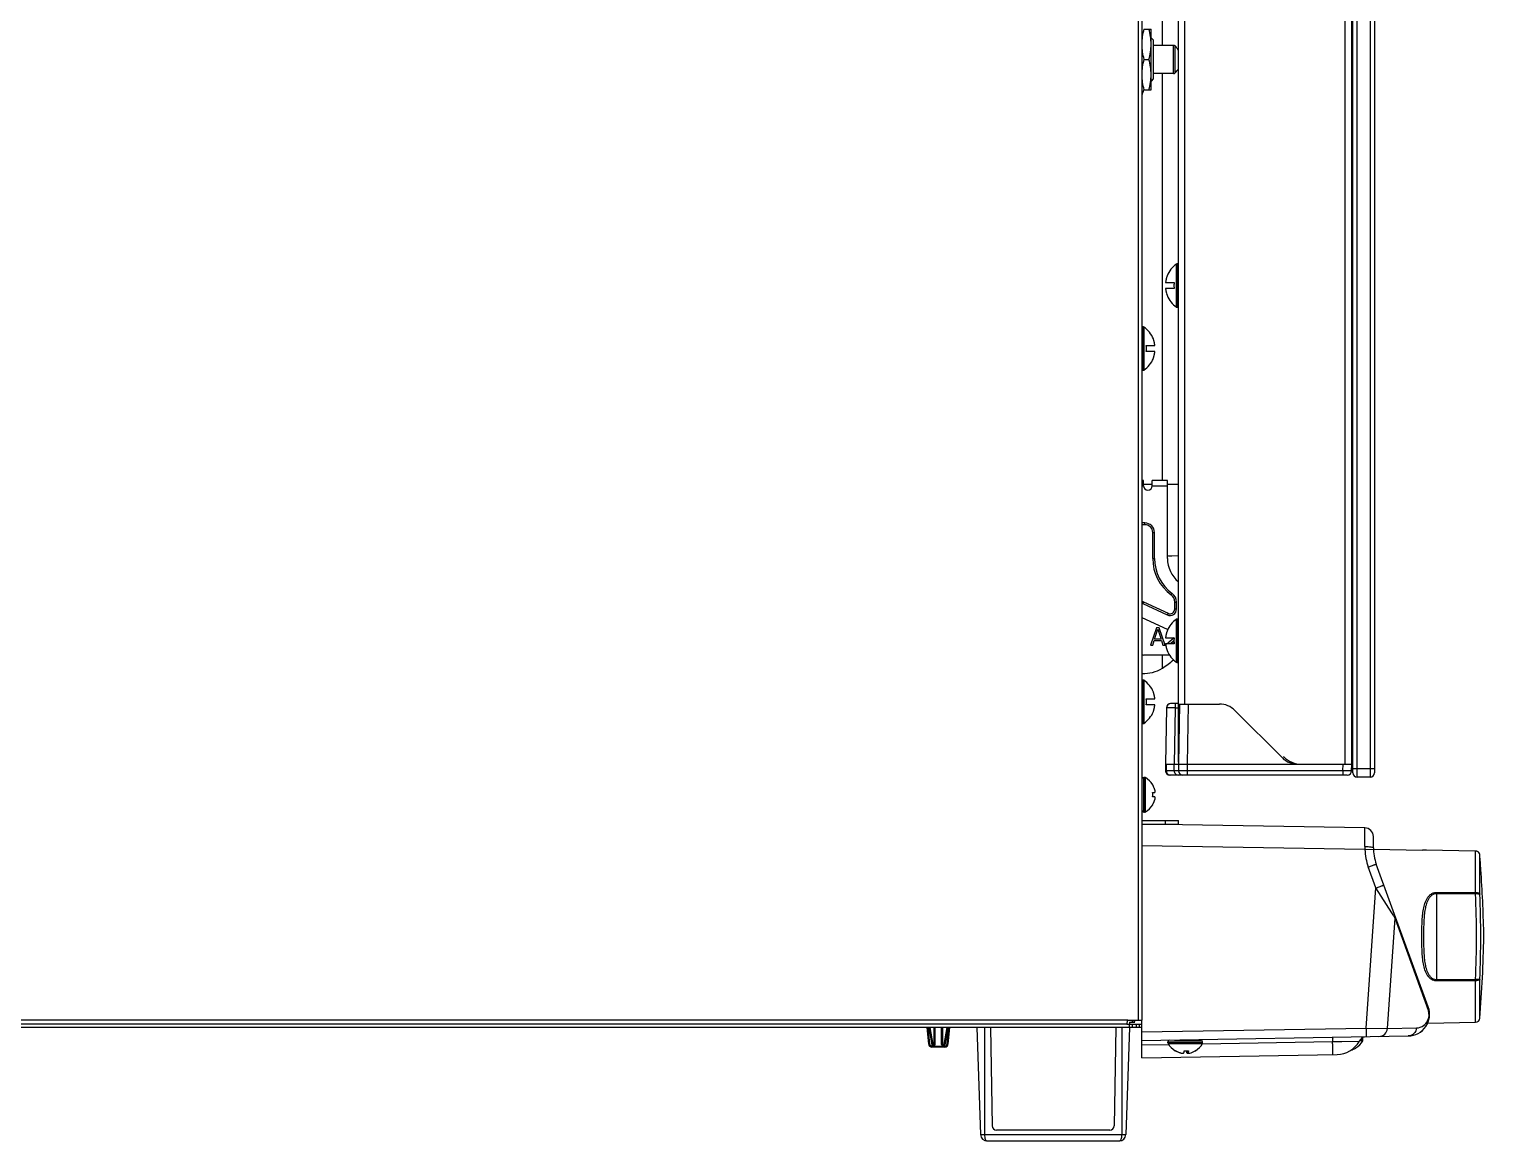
# Model space of a CAD drawing. Header units: millimetres. Extents: x 341 to 4391, y 324 to 2971.
# Drawn here: x 4037.5 to 4373.3, y 1400.6 to 1657.3 of the extents above; entities that cross this region are included whole.
import ezdxf

# ---------------------------------------------------------------- set-up
doc = ezdxf.new("R2010")
doc.units = ezdxf.units.MM
doc.header["$LTSCALE"] = 256.666667
doc.layers.get('0').update_dxf_attribs({"linetype": 'CONTINUOUS'})
doc.layers.add('ASSI', color=7, linetype='CONTINUOUS')
doc.layers.add('GEOM', color=7, linetype='CONTINUOUS')

msp = doc.modelspace()

# ---------------------------------------------------------------- linework, layer by layer
at = {"color": 9, "linetype": 'Continuous'}
for p, q in [((4293.48, 1908.66), (4293.48, 1428.46)), ((4344.03, 1484.56), (4344.03, 1908.56)), ((4347.03, 1908.56), (4347.03, 1484.56)), ((4299.08, 1653.51), (4299.08, 1870.4)), ((4301.68, 1647.01), (4301.68, 1653.51)), ((4302.04, 1647.16), (4302.04, 1653.37)), ((4299.08, 1553.06), (4299.08, 1647.01)), ((4302.36, 1593.1), (4302.36, 1603.03)), ((4302.47, 1593.06), (4302.47, 1603.06)), ((4302.58, 1593.06), (4302.58, 1603.06)), ((4294.58, 1588.51), (4294.58, 1578.51)), ((4294.7, 1588.51), (4294.7, 1578.51)), ((4294.81, 1588.48), (4294.81, 1578.55)), ((4294.76, 1553.06), (4294.38, 1553.06)), ((4294.76, 1551.76), (4294.38, 1551.76)), ((4294.76, 1551.86), (4294.76, 1553.06)), ((4294.76, 1552.19), (4296.76, 1552.19)), ((4300.26, 1551.76), (4296.75, 1551.76)), ((4300.26, 1553.06), (4296.76, 1553.06)), ((4296.76, 1551.86), (4296.76, 1553.06)), ((4300.26, 1535.06), (4300.26, 1553.06)), ((4300.26, 1552.19), (4302.78, 1552.19)), ((4295.06, 1543.26), (4294.38, 1543.26)), ((4295.06, 1542.86), (4294.38, 1542.86)), ((4295.06, 1542.86), (4295.06, 1543.26)), ((4296.86, 1541.06), (4297.26, 1541.06)), ((4296.86, 1535.06), (4296.86, 1541.06)), ((4297.26, 1535.06), (4297.26, 1541.06)), ((4296.86, 1535.06), (4297.26, 1535.06)), ((4301.23, 1535.67), (4302.78, 1535.73)), ((4294.76, 1525.03), (4294.59, 1524.67)), ((4294.59, 1524.67), (4300.22, 1522.04)), ((4294.76, 1525.03), (4300.39, 1522.41)), ((4301.1, 1526.68), (4301.33, 1527)), ((4301.95, 1524.99), (4302.35, 1524.99)), ((4301.95, 1523.4), (4301.95, 1524.99)), ((4302.35, 1523.4), (4302.35, 1524.99)), ((4294.38, 1521.46), (4300.18, 1518.75)), ((4300.39, 1522.41), (4300.22, 1522.04)), ((4301.95, 1523.4), (4302.35, 1523.4)), ((4302.36, 1511.1), (4302.36, 1521.03)), ((4302.47, 1511.06), (4302.47, 1521.06)), ((4302.58, 1511.06), (4302.58, 1521.06)), ((4297.72, 1519.06), (4296.38, 1515.06)), ((4297.3, 1516.43), (4298.05, 1518.72)), ((4298.38, 1519.06), (4297.72, 1519.06)), ((4298.05, 1518.72), (4298.8, 1516.43)), ((4299.72, 1515.06), (4298.38, 1519.06)), ((4300.17, 1518.31), (4300.19, 1518.31)), ((4296.38, 1515.06), (4296.88, 1515.06)), ((4296.88, 1515.06), (4297.22, 1516.09)), ((4297.22, 1516.09), (4298.88, 1516.09)), ((4298.8, 1516.43), (4297.3, 1516.43)), ((4298.88, 1516.09), (4299.22, 1515.06)), ((4299.22, 1515.06), (4299.72, 1515.06)), ((4301.78, 1516.77), (4300.38, 1515.49)), ((4300.38, 1515.49), (4300.38, 1515.36)), ((4301.05, 1515.49), (4301.75, 1516.12)), ((4301.78, 1515.49), (4301.05, 1515.49)), ((4300.7, 1512.76), (4294.78, 1512.76)), ((4299.08, 1509.72), (4299.08, 1512.76)), ((4294.58, 1506.97), (4294.58, 1496.97)), ((4294.7, 1506.97), (4294.7, 1496.97)), ((4294.81, 1506.94), (4294.81, 1497.01)), ((4302.01, 1501.56), (4302.01, 1500.58)), ((4305.03, 1501.46), (4304.78, 1487.56)), ((4302.01, 1500.58), (4301.78, 1487.56)), ((4302.01, 1500.58), (4302.78, 1500.58)), ((4299.96, 1487.56), (4299.99, 1486.05)), ((4301.8, 1486.05), (4301.78, 1487.56)), ((4304.78, 1487.56), (4304.81, 1486.05)), ((4340.76, 1486.05), (4340.79, 1487.56)), ((4299.99, 1486.05), (4299.81, 1486.05)), ((4301.8, 1486.05), (4299.99, 1486.05)), ((4303.28, 1485.23), (4303.28, 1485.06)), ((4340.76, 1486.05), (4304.81, 1486.05)), ((4304.81, 1486.05), (4304.81, 1485.06)), ((4340.76, 1486.05), (4340.76, 1485.06)), ((4343.03, 1486.56), (4348.03, 1486.56)), ((4299.78, 1473.76), (4299.78, 1474.56)), ((4345.83, 1467.87), (4294.38, 1468.76)), ((4345.83, 1467.87), (4347.79, 1467.93)), ((4359.1, 1467.75), (4359.09, 1467.75)), ((4371.38, 1457.94), (4371.38, 1467.51)), ((4348.37, 1459), (4346.6, 1463.84)), ((4372.36, 1457.58), (4372.36, 1466.58)), ((4346.11, 1426.67), (4348.37, 1459)), ((4352.02, 1453.29), (4348.37, 1459)), ((4362.33, 1457.98), (4371.37, 1457.94)), ((4362.33, 1457.73), (4362.33, 1437.8)), ((4362.33, 1457.73), (4371.37, 1457.68)), ((4371.37, 1457.94), (4371.38, 1457.94)), ((4371.37, 1457.68), (4371.38, 1457.68)), ((4360.47, 1430.72), (4352.81, 1452.05)), ((4371.37, 1437.85), (4362.33, 1437.8)), ((4371.37, 1437.59), (4362.33, 1437.55)), ((4371.38, 1437.85), (4371.37, 1437.85)), ((4371.38, 1437.59), (4371.37, 1437.59)), ((4371.38, 1428), (4371.38, 1437.59)), ((4372.36, 1428.92), (4372.36, 1437.95)), ((4291.08, 1428.46), (3746.18, 1428.46)), ((4258.04, 1426.76), (4258.04, 1402.06)), ((4289.73, 1426.76), (4289.73, 1402.06)), ((4294.38, 1425.76), (4346.11, 1426.67)), ((4346.11, 1426.67), (4351.03, 1426.58)), ((4351.03, 1426.58), (4357.74, 1426.7)), ((4257.14, 1402.06), (4290.63, 1402.06))]:
    msp.add_line(p, q, dxfattribs=at)
at = {"color": 7, "linetype": 'Continuous'}
for p, q in [((4294.38, 1908.56), (4294.38, 1428.46)), ((4342.78, 1907.56), (4342.78, 1487.56)), ((4343.03, 1485.56), (4343.03, 1907.56)), ((4348.03, 1907.56), (4348.03, 1485.56)), ((4302.78, 1488.06), (4302.78, 1905.56)), ((4342.78, 1487.56), (4342.78, 1905.56)), ((4294.8, 1657.26), (4296.48, 1657.26)), ((4296.48, 1657.25), (4296.48, 1657.26)), ((4296.48, 1643.28), (4296.48, 1657.25)), ((4296.98, 1654.76), (4296.48, 1655.26)), ((4296.98, 1654.76), (4296.98, 1645.76)), ((4294.88, 1650.26), (4295.98, 1650.26)), ((4296.98, 1645.76), (4296.48, 1645.26)), ((4294.8, 1643.26), (4296.48, 1643.26)), ((4296.48, 1643.28), (4296.48, 1643.26)), ((4299.83, 1598.76), (4301.78, 1598.76)), ((4300.17, 1600.31), (4300.19, 1600.31)), ((4301.78, 1598.76), (4301.78, 1598.63)), ((4301.78, 1597.36), (4299.83, 1597.36)), ((4300.19, 1595.81), (4300.17, 1595.81)), ((4301.78, 1597.49), (4301.78, 1597.36)), ((4302.58, 1593.06), (4302.47, 1593.06)), ((4296.98, 1585.76), (4297, 1585.76)), ((4295.38, 1584.21), (4297.34, 1584.21)), ((4295.38, 1584.08), (4295.38, 1584.21)), ((4295.38, 1582.81), (4295.38, 1582.94)), ((4297.34, 1582.81), (4295.38, 1582.81)), ((4294.58, 1578.51), (4294.7, 1578.51)), ((4297, 1581.26), (4296.98, 1581.26)), ((4299.83, 1516.76), (4301.78, 1516.76)), ((4301.78, 1515.36), (4299.83, 1515.36)), ((4301.78, 1516.76), (4301.78, 1516.63)), ((4301.78, 1515.49), (4301.78, 1515.36)), ((4300.19, 1513.81), (4300.17, 1513.81)), ((4302.58, 1511.06), (4302.47, 1511.06)), ((4296.98, 1504.22), (4297, 1504.22)), ((4295.38, 1502.67), (4297.34, 1502.67)), ((4295.38, 1502.54), (4295.38, 1502.67)), ((4295.38, 1501.27), (4295.38, 1501.4)), ((4297.34, 1501.27), (4295.38, 1501.27)), ((4302.78, 1501.56), (4301.01, 1501.56)), ((4302.78, 1501.46), (4312.26, 1501.46)), ((4303.03, 1501.46), (4302.78, 1487.56)), ((4297, 1499.72), (4296.98, 1499.72)), ((4300.01, 1500.58), (4299.78, 1487.56)), ((4326.77, 1489.03), (4315.8, 1500)), ((4294.58, 1496.97), (4294.7, 1496.97)), ((4299.78, 1487.56), (4302.78, 1487.56)), ((4299.78, 1487.56), (4299.81, 1486.05)), ((4302.78, 1487.56), (4302.81, 1486.05)), ((4302.78, 1487.56), (4304.78, 1487.56)), ((4304.78, 1487.56), (4340.79, 1487.56)), ((4330.31, 1487.56), (4341.28, 1487.56)), ((4341.28, 1487.56), (4342.78, 1487.56)), ((4342.76, 1486.05), (4342.78, 1487.56)), ((4343.03, 1487.56), (4342.78, 1487.56)), ((4341.76, 1485.06), (4300.81, 1485.06)), ((4347.03, 1484.56), (4344.03, 1484.56)), ((4296.83, 1482.81), (4296.86, 1482.81)), ((4296.83, 1481.01), (4297.38, 1481.01)), ((4297.38, 1480.01), (4296.83, 1480.01)), ((4296.86, 1478.21), (4296.83, 1478.21)), ((4294.38, 1474.56), (4302.78, 1474.56)), ((4302.78, 1473.76), (4302.78, 1474.56)), ((4294.38, 1473.76), (4302.78, 1473.76)), ((4345.82, 1472.87), (4294.38, 1473.76)), ((4347.78, 1468.29), (4347.78, 1470.87)), ((4359.2, 1467.74), (4359.14, 1467.74)), ((4359.24, 1467.74), (4359.2, 1467.74)), ((4359.33, 1467.73), (4359.24, 1467.74)), ((4359.49, 1467.72), (4359.33, 1467.73)), ((4359.68, 1467.72), (4359.49, 1467.72)), ((4359.9, 1467.71), (4359.68, 1467.72)), ((4371.38, 1467.51), (4359.9, 1467.71)), ((4371.53, 1467.49), (4371.38, 1467.51)), ((4371.54, 1467.49), (4371.53, 1467.49)), ((4371.75, 1467.43), (4371.54, 1467.49)), ((4371.96, 1467.31), (4371.75, 1467.43)), ((4372.13, 1467.15), (4371.96, 1467.31)), ((4360.45, 1431.55), (4348.45, 1464.53)), ((4372.25, 1466.95), (4372.13, 1467.15)), ((4372.33, 1466.73), (4372.25, 1466.95)), ((4372.35, 1466.65), (4372.33, 1466.73)), ((4372.36, 1466.58), (4372.35, 1466.65)), ((4372.66, 1462.32), (4372.59, 1463.26)), ((4351.03, 1426.58), (4352.81, 1452.05)), ((4290.85, 1427.56), (3746.6, 1427.56)), ((4290.85, 1427.56), (4294.38, 1427.56)), ((4291.08, 1428.46), (4294.38, 1428.46)), ((4291.47, 1428.02), (4292.75, 1428.02)), ((4291.47, 1428.02), (4291.48, 1427.56)), ((4291.47, 1426.76), (4291.47, 1427.56)), ((4292.23, 1428.02), (4292.08, 1428.46)), ((4292.18, 1426.76), (4292.18, 1427.56)), ((4292.75, 1428.02), (4292.6, 1428.46)), ((4293.09, 1426.76), (4293.09, 1427.56)), ((4293.8, 1426.76), (4293.8, 1427.56)), ((4294.38, 1423.76), (4294.38, 1428.46)), ((4294.38, 1426.76), (3746.98, 1426.76)), ((4256.28, 1426.76), (4257.14, 1402.06)), ((4259.39, 1426.76), (4259.78, 1404.11)), ((4288.38, 1426.76), (4287.99, 1404.11)), ((4291.49, 1426.76), (4290.63, 1402.06)), ((4294.38, 1423.76), (4355.84, 1424.84)), ((4303.34, 1420.88), (4303.34, 1420.91)), ((4304.78, 1420.88), (4304.78, 1421.4)), ((4304.98, 1420.88), (4304.98, 1421.42)), ((4306.72, 1421.43), (4306.7, 1421.4)), ((4343.73, 1422.08), (4343.71, 1422.06)), ((4258.65, 1400.61), (4289.12, 1400.61)), ((4286.98, 1403.12), (4260.79, 1403.12))]:
    msp.add_line(p, q, dxfattribs=at)
for centre, radius, start, end in [((4301.68, 1653.01), 0.5, 45.026, 90), ((4298.5, 1649.83), 5, 30.744, 45.026), ((4301.68, 1647.51), 0.5, 270, 314.974), ((4298.5, 1650.7), 5, 314.974, 329.256), ((4302.47, 1602.86), 0.2, 90, 123.2419), ((4302.58, 1602.86), 0.2, 0, 90), ((4305.89, 1598.18), 6.09, 172.6229, 174.5265), ((4305.76, 1598.2), 5.96, 171.9486, 172.6174), ((4305.7, 1598.21), 5.9, 170.6546, 171.9496), ((4305.65, 1598.22), 5.85, 169.7616, 170.6536), ((4305.62, 1598.22), 5.82, 168.6651, 169.7618), ((4305.59, 1598.23), 5.79, 167.6222, 168.6648), ((4305.57, 1598.23), 5.77, 166.6751, 167.6221), ((4305.56, 1598.23), 5.75, 165.4482, 166.6751), ((4305.54, 1598.24), 5.74, 164.6978, 165.448), ((4305.53, 1598.24), 5.73, 163.1803, 164.6979), ((4305.53, 1598.24), 5.72, 162.7286, 163.18), ((4305.52, 1598.25), 5.72, 160.7579, 162.7288), ((4305.51, 1598.25), 5.71, 158.7734, 160.7577), ((4305.66, 1598.06), 3.91, 177.2074, 180), ((4305.66, 1598.06), 3.91, 171.6328, 177.2069), ((4305.89, 1597.94), 6.09, 185.4735, 187.3771), ((4305.76, 1597.93), 5.96, 187.3826, 188.0514), ((4305.7, 1597.92), 5.9, 188.0504, 189.3454), ((4305.65, 1597.91), 5.85, 189.3464, 190.2384), ((4305.62, 1597.91), 5.82, 190.2382, 191.3349), ((4305.59, 1597.9), 5.79, 191.3352, 192.3778), ((4305.57, 1597.9), 5.77, 192.3779, 193.3249), ((4305.56, 1597.89), 5.75, 193.3249, 194.5518), ((4305.54, 1597.89), 5.74, 194.552, 195.3022), ((4305.53, 1597.89), 5.73, 195.3021, 196.8197), ((4305.53, 1597.89), 5.72, 196.82, 197.2714), ((4305.52, 1597.88), 5.72, 197.2712, 199.2421), ((4305.51, 1597.88), 5.71, 199.2423, 201.2266), ((4305.48, 1597.86), 5.7, 201.0786, 236.7581), ((4305.66, 1598.06), 3.91, 180, 182.7926), ((4305.66, 1598.06), 3.91, 182.7931, 188.3672), ((4302.47, 1593.26), 0.2, 236.7581, 270), ((4302.58, 1593.26), 0.2, 270, 360), ((4294.58, 1588.31), 0.2, 90, 180), ((4294.7, 1588.31), 0.2, 56.7581, 90), ((4291.66, 1583.7), 5.71, 19.2423, 21.2266), ((4291.65, 1583.7), 5.72, 17.2712, 19.2421), ((4291.64, 1583.69), 5.72, 16.82, 17.2714), ((4291.64, 1583.69), 5.73, 15.3021, 16.8197), ((4291.63, 1583.69), 5.74, 14.552, 15.3022), ((4291.61, 1583.68), 5.75, 13.3249, 14.5518), ((4291.6, 1583.68), 5.77, 12.3779, 13.3249), ((4291.58, 1583.68), 5.79, 11.3352, 12.3778), ((4291.55, 1583.67), 5.82, 10.2382, 11.3349), ((4291.52, 1583.67), 5.85, 9.3464, 10.2384), ((4291.51, 1583.51), 3.91, 2.7931, 8.3672), ((4291.51, 1583.51), 3.91, 351.6328, 357.2069), ((4291.51, 1583.51), 3.91, 0, 2.7926), ((4291.51, 1583.51), 3.91, 357.2074, 360), ((4291.66, 1583.33), 5.71, 338.7734, 340.7577), ((4291.65, 1583.33), 5.72, 340.7579, 342.7288), ((4291.64, 1583.34), 5.72, 342.7286, 343.18), ((4291.64, 1583.34), 5.73, 343.1803, 344.6979), ((4291.63, 1583.34), 5.74, 344.6978, 345.448), ((4291.61, 1583.34), 5.75, 345.4482, 346.6751), ((4291.6, 1583.35), 5.77, 346.6751, 347.6221), ((4291.58, 1583.35), 5.79, 347.6222, 348.6648), ((4291.55, 1583.36), 5.82, 348.6651, 349.7618), ((4291.52, 1583.36), 5.85, 349.7616, 350.6536), ((4291.47, 1583.66), 5.9, 8.0504, 9.3454), ((4291.47, 1583.37), 5.9, 350.6546, 351.9496), ((4291.41, 1583.65), 5.96, 7.3826, 8.0514), ((4291.41, 1583.38), 5.96, 351.9486, 352.6174), ((4291.28, 1583.63), 6.09, 5.4735, 7.3771), ((4291.28, 1583.39), 6.09, 352.6229, 354.5265), ((4294.58, 1578.71), 0.2, 180, 270), ((4294.7, 1578.71), 0.2, 270, 303.2419), ((4291.68, 1583.31), 5.7, 303.2419, 338.9214), ((4302.47, 1520.86), 0.2, 90, 123.2419), ((4302.58, 1520.86), 0.2, 0, 90), ((4305.56, 1516.23), 5.75, 165.4482, 166.6751), ((4305.54, 1516.24), 5.74, 164.6978, 165.448), ((4305.53, 1516.24), 5.73, 163.1803, 164.6979), ((4305.53, 1516.24), 5.72, 162.7286, 163.18), ((4305.52, 1516.25), 5.72, 160.7579, 162.7288), ((4305.51, 1516.25), 5.71, 158.7734, 160.7577), ((4305.89, 1516.18), 6.09, 172.6229, 174.5265), ((4305.89, 1515.94), 6.09, 185.4735, 187.3771), ((4305.76, 1516.2), 5.96, 171.9486, 172.6174), ((4305.76, 1515.93), 5.96, 187.3826, 188.0514), ((4305.7, 1516.21), 5.9, 170.6546, 171.9496), ((4305.7, 1515.92), 5.9, 188.0504, 189.3454), ((4305.65, 1516.22), 5.85, 169.7616, 170.6536), ((4305.65, 1515.91), 5.85, 189.3464, 190.2384), ((4305.62, 1516.22), 5.82, 168.6651, 169.7618), ((4305.62, 1515.91), 5.82, 190.2382, 191.3349), ((4305.59, 1516.23), 5.79, 167.6222, 168.6648), ((4305.59, 1515.9), 5.79, 191.3352, 192.3778), ((4305.57, 1515.9), 5.77, 192.3779, 193.3249), ((4305.56, 1515.89), 5.75, 193.3249, 194.5518), ((4305.54, 1515.89), 5.74, 194.552, 195.3022), ((4305.53, 1515.89), 5.73, 195.3021, 196.8197), ((4305.53, 1515.89), 5.72, 196.82, 197.2714), ((4305.52, 1515.88), 5.72, 197.2712, 199.2421), ((4305.66, 1516.06), 3.91, 177.2074, 180), ((4305.66, 1516.06), 3.91, 180, 182.7926), ((4305.66, 1516.06), 3.91, 171.6328, 177.2069), ((4305.66, 1516.06), 3.91, 182.7931, 188.3672), ((4289.7, 1524.74), 17.7, 301.9959, 312.443), ((4305.51, 1515.88), 5.71, 199.2423, 201.2266), ((4305.48, 1515.86), 5.7, 201.0786, 236.7581), ((4302.47, 1511.26), 0.2, 236.7581, 270), ((4302.58, 1511.26), 0.2, 270, 360), ((4294.84, 1516.51), 8, 266.7054, 301.9959), ((4294.58, 1506.77), 0.2, 90, 180), ((4294.7, 1506.77), 0.2, 56.7581, 90), ((4291.66, 1502.16), 5.71, 19.2423, 21.2266), ((4291.51, 1501.97), 3.91, 2.7931, 8.3672), ((4291.51, 1501.97), 3.91, 351.6328, 357.2069), ((4291.51, 1501.97), 3.91, 357.2074, 2.7926), ((4291.65, 1502.16), 5.72, 17.2712, 19.2421), ((4291.64, 1502.15), 5.72, 16.82, 17.2714), ((4291.64, 1502.15), 5.73, 15.3021, 16.8197), ((4291.63, 1502.15), 5.74, 14.552, 15.3022), ((4291.61, 1502.14), 5.75, 13.3249, 14.5518), ((4291.6, 1502.14), 5.77, 12.3779, 13.3249), ((4291.58, 1502.14), 5.79, 11.3352, 12.3778), ((4291.55, 1502.13), 5.82, 10.2382, 11.3349), ((4291.55, 1501.82), 5.82, 348.6651, 349.7618), ((4291.52, 1502.13), 5.85, 9.3464, 10.2384), ((4291.52, 1501.82), 5.85, 349.7616, 350.6536), ((4291.47, 1502.12), 5.9, 8.0504, 9.3454), ((4291.47, 1501.83), 5.9, 350.6546, 351.9496), ((4291.41, 1502.11), 5.96, 7.3826, 8.0514), ((4291.41, 1501.84), 5.96, 351.9486, 352.6174), ((4291.28, 1502.09), 6.09, 5.4735, 7.3771), ((4291.28, 1501.85), 6.09, 352.6229, 354.5265), ((4301.01, 1500.56), 1, 90, 179), ((4312.26, 1496.46), 5, 45, 90), ((4291.68, 1501.77), 5.7, 303.2419, 338.9214), ((4291.66, 1501.79), 5.71, 338.7734, 340.7577), ((4291.65, 1501.79), 5.72, 340.7579, 342.7288), ((4291.64, 1501.8), 5.72, 342.7286, 343.18), ((4291.64, 1501.8), 5.73, 343.1803, 344.6979), ((4291.63, 1501.8), 5.74, 344.6978, 345.448), ((4291.61, 1501.8), 5.75, 345.4482, 346.6751), ((4291.6, 1501.81), 5.77, 346.6751, 347.6221), ((4291.58, 1501.81), 5.79, 347.6222, 348.6648), ((4294.58, 1497.17), 0.2, 180, 270), ((4294.7, 1497.17), 0.2, 270, 303.2419), ((4330.31, 1492.56), 5, 225, 270), ((4331.27, 1493.56), 6, 225, 269.9997), ((4300.81, 1486.06), 1, 181, 270), ((4303.81, 1486.06), 1, 181, 269.9998), ((4341.76, 1486.06), 1, 270.0003, 359), ((4344.03, 1485.56), 1, 180, 270), ((4347.03, 1485.56), 1, 270, 360), ((4292.78, 1480.33), 4.75, 28.9687, 31.5341), ((4293.07, 1480.51), 3.79, 5.0778, 7.5988), ((4293.08, 1480.51), 3.78, 4.2046, 5.0769), ((4293.09, 1480.51), 3.78, 2.5423, 4.2047), ((4293.09, 1480.51), 3.77, 0.0004, 2.5421), ((4292.78, 1480.33), 4.75, 28.0074, 28.9684), ((4292.78, 1480.33), 4.75, 26.6813, 28.0074), ((4292.79, 1480.33), 4.74, 25.5402, 26.6812), ((4292.79, 1480.33), 4.74, 24.5722, 25.5402), ((4292.79, 1480.34), 4.73, 23.3175, 24.5722), ((4292.8, 1480.34), 4.73, 22.5474, 23.3174), ((4292.81, 1480.34), 4.72, 21.0025, 22.5476), ((4292.81, 1480.34), 4.72, 20.5181, 21.0023), ((4292.82, 1480.35), 4.7, 18.4656, 20.5187), ((4292.84, 1480.35), 4.68, 17.3773, 18.465), ((4292.86, 1480.36), 4.67, 16.3949, 17.3772), ((4292.89, 1480.37), 4.64, 14.3176, 16.3964), ((4295.39, 1481.26), 2.01, 5.1401, 7.2744), ((4295.39, 1481.27), 2.01, 352.7259, 354.7415), ((4295.41, 1481.26), 1.98, 4.2856, 5.1372), ((4295.43, 1481.26), 1.97, 3.0233, 4.286), ((4295.44, 1481.26), 1.96, 1.9964, 3.0228), ((4295.44, 1481.26), 1.96, 357.6234, 358.8455), ((4295.43, 1481.26), 1.96, 356.7841, 357.6235), ((4295.42, 1481.27), 1.97, 355.3984, 356.7833), ((4295.41, 1481.27), 1.98, 354.7442, 355.3991), ((4295.44, 1481.26), 1.95, 0.9261, 1.9964), ((4295.45, 1481.26), 1.95, 358.8459, 0.9258), ((4293.07, 1480.52), 3.79, 352.4012, 354.9222), ((4292.78, 1480.7), 4.75, 328.4659, 331.0313), ((4293.09, 1480.51), 3.78, 355.7953, 357.4577), ((4293.08, 1480.51), 3.78, 354.9231, 355.7954), ((4293.09, 1480.51), 3.77, 357.4579, 359.9996), ((4292.78, 1480.7), 4.75, 331.0316, 331.9926), ((4292.78, 1480.7), 4.75, 331.9926, 333.3187), ((4292.79, 1480.7), 4.74, 333.3188, 334.4598), ((4292.79, 1480.69), 4.74, 334.4598, 335.4278), ((4292.79, 1480.69), 4.73, 335.4278, 336.6825), ((4292.8, 1480.69), 4.73, 336.6826, 337.4526), ((4292.81, 1480.69), 4.72, 337.4524, 338.9975), ((4292.81, 1480.68), 4.72, 338.9977, 339.4819), ((4292.82, 1480.68), 4.7, 339.4813, 341.5344), ((4292.84, 1480.67), 4.68, 341.535, 342.6227), ((4292.86, 1480.67), 4.67, 342.6228, 343.6051), ((4292.89, 1480.66), 4.64, 343.6036, 345.6824), ((4295.39, 1479.76), 2.01, 5.2585, 7.2741), ((4295.39, 1479.77), 2.01, 352.7256, 354.8598), ((4295.41, 1479.76), 1.98, 4.6009, 5.2558), ((4295.42, 1479.76), 1.97, 3.2167, 4.6016), ((4295.43, 1479.76), 1.96, 2.3765, 3.2159), ((4295.44, 1479.76), 1.95, 1.1545, 2.3767), ((4295.44, 1479.76), 1.96, 356.9771, 358.0037), ((4295.43, 1479.76), 1.97, 355.714, 356.9766), ((4295.41, 1479.77), 1.98, 354.8627, 355.7144), ((4295.45, 1479.76), 1.95, 0.1995, 1.1541), ((4295.45, 1479.76), 1.95, 359.0741, 0.1995), ((4295.44, 1479.76), 1.95, 358.0037, 359.0738), ((4345.78, 1470.87), 2, 0, 89), ((4358.78, 1468.29), 11, 180, 200), ((4371.36, 1466.51), 1, 80.2316, 88.9915), ((4371.36, 1466.51), 1, 68.3515, 80.2106), ((4371.36, 1466.51), 1, 64.0515, 68.3336), ((4371.36, 1466.51), 1, 55.9551, 64.0486), ((4371.36, 1466.51), 1, 50.9118, 55.9465), ((4371.36, 1466.51), 1, 43.2291, 50.9058), ((4371.36, 1466.51), 1, 38.1681, 43.2248), ((4371.36, 1466.51), 1, 29.917, 38.1576), ((4371.36, 1466.51), 1, 25.6693, 29.9153), ((4371.35, 1466.51), 1, 13.7595, 25.6504), ((4371.36, 1466.51), 0.999, 13.4453, 13.7446), ((4371.36, 1466.51), 1, 7.9636, 13.4422), ((4023.86, 1440), 349.5, 3.816, 4.3627), ((4350.81, 1452.19), 2, 356.0131, 20), ((4355.75, 1429.84), 5, 271, 20), ((4371.36, 1429), 1, 271, 355.6318), ((4349.04, 1426.72), 2, 271, 356.0131), ((4303.56, 1422.44), 1.58, 261.847, 272.4506), ((4303.72, 1423.25), 2.38, 263.3515, 267.9257), ((4303.71, 1423.23), 2.37, 267.9665, 276.6539), ((4297.46, 1422.53), 6.75, 350.3174, 350.6039), ((4304.62, 1425.15), 3.75, 262.3615, 266.4113), ((4304.15, 1425.13), 3.73, 269.4488, 270), ((4304.15, 1425.13), 3.74, 270.001, 273.5862), ((4304.62, 1425.13), 3.74, 266.4138, 269.999), ((4304.62, 1425.13), 3.73, 270, 270.5512), ((4304.62, 1425.14), 3.74, 270.5541, 275.6104), ((4305.06, 1423.24), 2.38, 263.3487, 268.8401), ((4304.62, 1425.15), 3.76, 275.6105, 277.6376), ((4305.21, 1422.45), 1.59, 261.8543, 267.4826), ((4305.05, 1423.21), 2.35, 268.8575, 272.0623), ((4305.21, 1422.44), 1.58, 267.5494, 278.153), ((4304.24, 1425.45), 4.73, 300.9588, 301.6666), ((4341.28, 1426.03), 4.66, 286.157, 301.1885), ((4341.26, 1426.06), 4.69, 301.1877, 301.8414), ((4260.79, 1404.13), 1.01, 181, 270), ((4286.98, 1404.13), 1.01, 270, 359), ((4258.65, 1402.12), 1.51, 182, 270), ((4289.12, 1402.12), 1.51, 270, 358)]:
    msp.add_arc(centre, radius, start, end, dxfattribs=at)
at = {"color": 9, "linetype": 'Continuous'}
for centre, radius, start, end in [((4295.76, 1551.86), 1, 179.9982, 359.9982), ((4295.06, 1541.06), 2.2, 359.9982, 89.9982), ((4295.06, 1541.06), 1.8, 359.9982, 89.9982), ((4307.26, 1535.06), 10.4, 179.9982, 233.6991), ((4307.26, 1535.06), 10, 179.9982, 233.6991), ((4301.03, 1540.67), 5, 261.0541, 272.25), ((4307.26, 1535.06), 7, 179.9982, 230.2076), ((4295.85, 1527.39), 3, 240.298, 244.9982), ((4295.85, 1527.39), 2.6, 235.3666, 244.9982), ((4299.85, 1524.99), 2.1, 359.9982, 53.6991), ((4299.85, 1524.99), 2.5, 359.9982, 53.6991), ((4300.85, 1523.4), 1.5, 244.9982, 359.9982), ((4300.85, 1523.4), 1.1, 244.9982, 359.9982), ((4305.57, 1516.23), 5.77, 166.6751, 167.6221), ((4301.03, 1520.56), 2, 244.9982, 250.2303), ((4294.78, 1513.76), 1, 246.3331, 270), ((4383.78, 1468.34), 37.96, 179.6561, 180.7192), ((4358.9, 1468.31), 13.08, 181.9205, 199.9426), ((4338.21, 1457.85), 24.11, 359.6954, 0.3046), ((4347.28, 1457.81), 24.09, 359.694, 0.306), ((4125.64, 1447.64), 245.93, 0.0278, 2.3392), ((4356.7, 1457.49), 14.68, 0.7435, 1.7472), ((4125.7, 1447.65), 246.86, 0.0264, 2.306), ((4125.64, 1447.88), 245.93, 357.6608, 359.9722), ((4125.7, 1447.88), 246.86, 357.694, 359.9736), ((4338.22, 1437.67), 24.11, 359.6953, 0.3046), ((4347.29, 1437.72), 24.08, 359.6938, 0.3062), ((4356.7, 1438.04), 14.68, 358.253, 359.2564)]:
    msp.add_arc(centre, radius, start, end, dxfattribs=at)
at = {"color": 7, "linetype": 'Continuous'}
for points, knots in [([(4294.88, 1650.26), (4294.59, 1651.4), (4294.2, 1653.76), (4294.59, 1656.12), (4294.88, 1657.26)], [0, 0, 0, 0, 0.5, 1, 1, 1, 1]), ([(4295.98, 1650.26), (4296.28, 1651.4), (4296.67, 1653.76), (4296.28, 1656.12), (4295.98, 1657.26)], [0, 0, 0, 0, 0.5, 1, 1, 1, 1]), ([(4294.88, 1643.26), (4294.59, 1644.4), (4294.2, 1646.76), (4294.59, 1649.12), (4294.88, 1650.26)], [0, 0, 0, 0, 0.5, 1, 1, 1, 1]), ([(4295.98, 1643.26), (4296.28, 1644.4), (4296.67, 1646.76), (4296.28, 1649.12), (4295.98, 1650.26)], [0, 0, 0, 0, 0.5, 1, 1, 1, 1]), ([(4290.85, 1427.56), (4290.88, 1427.56), (4290.93, 1427.68), (4290.97, 1427.85), (4291.03, 1428.14), (4291.07, 1428.35), (4291.08, 1428.46)], [0, 0, 0, 0, 0.096177, 0.312653, 0.628966, 1, 1, 1, 1]), ([(4302.1, 1421.4), (4302.11, 1421.4), (4302.13, 1421.41), (4302.14, 1421.43), (4302.15, 1421.43)], [0, 0, 0, 0, 0.68773, 1, 1, 1, 1]), ([(4303.99, 1420.88), (4304, 1420.91), (4304.06, 1421.08), (4304.09, 1421.26), (4304.12, 1421.4)], [0, 0, 0, 0, 0.189402, 1, 1, 1, 1]), ([(4304.78, 1420.88), (4304.77, 1420.91), (4304.71, 1421.08), (4304.68, 1421.26), (4304.65, 1421.4)], [0, 0, 0, 0, 0.189402, 1, 1, 1, 1]), ([(4305.12, 1421.43), (4305.11, 1421.37), (4305.07, 1421.19), (4305.03, 1421), (4304.98, 1420.88)], [0, 0, 0, 0, 0.311703, 1, 1, 1, 1])]:
    msp.add_open_spline(points, degree=3, knots=knots, dxfattribs=at)
at = {"color": 9, "linetype": 'Continuous'}
for points, knots in [([(4302.01, 1500.58), (4301.88, 1500.58), (4301.63, 1500.58), (4301.26, 1500.59), (4300.91, 1500.59), (4300.62, 1500.59), (4300.4, 1500.59), (4300.25, 1500.59), (4300.17, 1500.59), (4300.11, 1500.59), (4300.05, 1500.59), (4300.03, 1500.58), (4300.01, 1500.58), (4300.01, 1500.58)], [0, 0, 0, 0, 0.195066, 0.38262, 0.55548, 0.706992, 0.831341, 0.88179, 0.923749, 0.956817, 0.980677, 0.9951, 1, 1, 1, 1]), ([(4299.99, 1486.05), (4300, 1485.79), (4300.2, 1485.28), (4300.72, 1485.06), (4300.97, 1485.06)], [0, 0, 0, 0, 0.503182, 1, 1, 1, 1]), ([(4302.81, 1486.04), (4302.59, 1486.04), (4302.25, 1486.04), (4301.92, 1486.04), (4301.8, 1486.05)], [0, 0, 0, 0, 0.654619, 1, 1, 1, 1]), ([(4301.8, 1486.05), (4301.81, 1485.79), (4302.02, 1485.28), (4302.54, 1485.06), (4302.79, 1485.06)], [0, 0, 0, 0, 0.503182, 1, 1, 1, 1]), ([(4304.81, 1486.05), (4304.68, 1486.05), (4304.43, 1486.04), (4304.06, 1486.04), (4303.71, 1486.04), (4303.42, 1486.04), (4303.2, 1486.04), (4303.05, 1486.04), (4302.97, 1486.04), (4302.9, 1486.04), (4302.85, 1486.04), (4302.83, 1486.05), (4302.81, 1486.04), (4302.81, 1486.05)], [0, 0, 0, 0, 0.195061, 0.382623, 0.555481, 0.706994, 0.831342, 0.881788, 0.923751, 0.956815, 0.980677, 0.995098, 1, 1, 1, 1]), ([(4342.76, 1486.05), (4342.76, 1486.04), (4342.74, 1486.05), (4342.72, 1486.04), (4342.66, 1486.04), (4342.6, 1486.04), (4342.52, 1486.04), (4342.37, 1486.04), (4342.15, 1486.04), (4341.86, 1486.04), (4341.51, 1486.04), (4341.14, 1486.04), (4340.89, 1486.05), (4340.76, 1486.05)], [0, 0, 0, 0, 0.004902, 0.019323, 0.043185, 0.076249, 0.118212, 0.168658, 0.293006, 0.444519, 0.617377, 0.804939, 1, 1, 1, 1]), ([(4345.82, 1468.57), (4345.83, 1469.13), (4345.83, 1469.94), (4345.83, 1470.97), (4345.84, 1471.61), (4345.82, 1472.11), (4345.85, 1472.52), (4345.8, 1472.7), (4345.85, 1472.87), (4345.82, 1472.87)], [0, 0, 0, 0, 0.39272, 0.565484, 0.715066, 0.836647, 0.92637, 0.981396, 1, 1, 1, 1]), ([(4345.82, 1468.57), (4346.08, 1468.57), (4346.53, 1468.56), (4347.17, 1468.5), (4347.52, 1468.43), (4347.78, 1468.35), (4347.78, 1468.29)], [0, 0, 0, 0, 0.37535, 0.693266, 0.908966, 1, 1, 1, 1]), ([(4360.03, 1467.71), (4359.92, 1467.71), (4359.61, 1467.72), (4359.3, 1467.73), (4359.1, 1467.75)], [0, 0, 0, 0, 0.354064, 1, 1, 1, 1]), ([(4346.6, 1463.84), (4346.84, 1463.93), (4347.27, 1464.09), (4347.79, 1464.28), (4348.11, 1464.4), (4348.3, 1464.46), (4348.37, 1464.51), (4348.45, 1464.52), (4348.45, 1464.53)], [0, 0, 0, 0, 0.383936, 0.708023, 0.832072, 0.924145, 0.980812, 1, 1, 1, 1]), ([(4348.37, 1459), (4348.6, 1459.09), (4349.04, 1459.25), (4349.56, 1459.43), (4349.88, 1459.56), (4350.06, 1459.62), (4350.13, 1459.67), (4350.21, 1459.67), (4350.21, 1459.69)], [0, 0, 0, 0, 0.383936, 0.708023, 0.832072, 0.924145, 0.980812, 1, 1, 1, 1]), ([(4358.96, 1447.76), (4358.96, 1448.77), (4358.97, 1450.27), (4359.08, 1452.26), (4359.24, 1453.71), (4359.52, 1455.11), (4359.94, 1456.22), (4360.45, 1457.01), (4360.95, 1457.52), (4361.58, 1457.89), (4362.08, 1457.98), (4362.33, 1457.98)], [0, 0, 0, 0, 0.258743, 0.386255, 0.511554, 0.634087, 0.753928, 0.813579, 0.873888, 0.935912, 1, 1, 1, 1]), ([(4359.44, 1447.76), (4359.44, 1448.72), (4359.45, 1450.14), (4359.54, 1452.03), (4359.67, 1453.42), (4359.89, 1454.78), (4360.22, 1455.87), (4360.64, 1456.67), (4361.06, 1457.2), (4361.62, 1457.62), (4362.09, 1457.73), (4362.33, 1457.73)], [0, 0, 0, 0, 0.256947, 0.384127, 0.509729, 0.633268, 0.754541, 0.814709, 0.875097, 0.936641, 1, 1, 1, 1]), ([(4371.38, 1457.94), (4371.5, 1457.94), (4371.72, 1457.93), (4372.03, 1457.86), (4372.25, 1457.75), (4372.34, 1457.64), (4372.36, 1457.58)], [0, 0, 0, 0, 0.331202, 0.62209, 0.845609, 1, 1, 1, 1]), ([(4371.38, 1457.68), (4371.5, 1457.69), (4371.72, 1457.69), (4372.02, 1457.67), (4372.22, 1457.65), (4372.32, 1457.61), (4372.35, 1457.59), (4372.36, 1457.58)], [0, 0, 0, 0, 0.364243, 0.675583, 0.894261, 0.961086, 1, 1, 1, 1]), ([(4352.81, 1452.05), (4352.81, 1452.01), (4352.68, 1452.29), (4352.57, 1452.4), (4352.3, 1452.85), (4352.12, 1453.12), (4352.02, 1453.29)], [0, 0, 0, 0, 0.076458, 0.288399, 0.607164, 1, 1, 1, 1]), ([(4362.33, 1437.55), (4362.08, 1437.54), (4361.58, 1437.64), (4360.95, 1438.01), (4360.45, 1438.52), (4359.94, 1439.3), (4359.52, 1440.41), (4359.24, 1441.82), (4359.08, 1443.27), (4358.97, 1445.26), (4358.96, 1446.76), (4358.96, 1447.76)], [0, 0, 0, 0, 0.064092, 0.126118, 0.186429, 0.246082, 0.365923, 0.488456, 0.613753, 0.741262, 1, 1, 1, 1]), ([(4362.33, 1437.8), (4362.09, 1437.8), (4361.62, 1437.91), (4361.06, 1438.33), (4360.64, 1438.86), (4360.22, 1439.66), (4359.89, 1440.75), (4359.67, 1442.11), (4359.54, 1443.5), (4359.45, 1445.39), (4359.44, 1446.81), (4359.44, 1447.76)], [0, 0, 0, 0, 0.063364, 0.12491, 0.185301, 0.245469, 0.366742, 0.49028, 0.615881, 0.743058, 1, 1, 1, 1]), ([(4372.36, 1437.95), (4372.34, 1437.89), (4372.25, 1437.77), (4372.03, 1437.67), (4371.72, 1437.6), (4371.5, 1437.59), (4371.38, 1437.59)], [0, 0, 0, 0, 0.154391, 0.37791, 0.668798, 1, 1, 1, 1]), ([(4372.36, 1437.95), (4372.35, 1437.93), (4372.32, 1437.91), (4372.22, 1437.88), (4372.02, 1437.86), (4371.72, 1437.84), (4371.5, 1437.84), (4371.38, 1437.85)], [0, 0, 0, 0, 0.038914, 0.105739, 0.324417, 0.635757, 1, 1, 1, 1]), ([(4357.74, 1426.7), (4358.32, 1426.71), (4359.38, 1427.07), (4360.64, 1428.5), (4360.74, 1429.96), (4360.47, 1430.72)], [0, 0, 0, 0, 0.310316, 0.563351, 1, 1, 1, 1]), ([(4346.11, 1426.67), (4346.12, 1426.41), (4346.12, 1425.94), (4346.13, 1425.38), (4346.12, 1425.03), (4346.13, 1424.83), (4346.11, 1424.75), (4346.13, 1424.67), (4346.11, 1424.67)], [0, 0, 0, 0, 0.382564, 0.706767, 0.831121, 0.92352, 0.980474, 1, 1, 1, 1]), ([(4357.74, 1426.7), (4357.71, 1426.22), (4357.29, 1425.25), (4356.31, 1424.85), (4355.84, 1424.84)], [0, 0, 0, 0, 0.504998, 1, 1, 1, 1]), ([(4258.04, 1402.06), (4258.04, 1401.87), (4258.06, 1401.51), (4258.17, 1401.04), (4258.35, 1400.71), (4258.56, 1400.61), (4258.65, 1400.61)], [0, 0, 0, 0, 0.343638, 0.632384, 0.843751, 1, 1, 1, 1]), ([(4289.12, 1400.61), (4289.21, 1400.61), (4289.42, 1400.71), (4289.6, 1401.04), (4289.71, 1401.51), (4289.73, 1401.87), (4289.73, 1402.06)], [0, 0, 0, 0, 0.156249, 0.367616, 0.656362, 1, 1, 1, 1])]:
    msp.add_open_spline(points, degree=3, knots=knots, dxfattribs=at)
msp.add_open_spline([(4360.47, 1430.72), (4360.55, 1430.99), (4360.55, 1431.29), (4360.45, 1431.55)], degree=3, dxfattribs=at)
at = {"color": 7, "linetype": 'Continuous'}
for points in [[(4302.07, 1421.4), (4302.08, 1421.4), (4302.09, 1421.4), (4302.1, 1421.4)], [(4303.34, 1420.88), (4302.9, 1420.99), (4302.48, 1421.17), (4302.1, 1421.4)], [(4302.15, 1421.43), (4302.55, 1421.18), (4302.99, 1421), (4303.44, 1420.88)], [(4305.43, 1420.88), (4305.87, 1420.99), (4306.29, 1421.17), (4306.67, 1421.4)], [(4306.7, 1421.4), (4306.69, 1421.4), (4306.68, 1421.4), (4306.67, 1421.4)], [(4343.71, 1422.06), (4343.71, 1422.06), (4343.7, 1422.05), (4343.69, 1422.05)]]:
    msp.add_open_spline(points, degree=3, dxfattribs=at)
at = {"layer": 'ASSI', "color": 9, "linetype": 'Continuous'}
for p, q in [((4341.28, 1487.56), (4341.28, 1905.56)), ((4294.78, 1476.51), (4294.78, 1484.51)), ((4294.98, 1476.51), (4294.98, 1484.51)), ((4295.19, 1476.57), (4295.19, 1484.46)), ((4345.33, 1423.72), (4344.6, 1423.72)), ((4345.38, 1423.92), (4344.74, 1423.92)), ((4345.38, 1424.12), (4344.92, 1424.12)), ((4300.38, 1423.48), (4308.38, 1423.48)), ((4300.38, 1423.28), (4308.38, 1423.28)), ((4300.44, 1423.07), (4308.33, 1423.07))]:
    msp.add_line(p, q, dxfattribs=at)
at = {"layer": 'ASSI', "color": 3, "linetype": 'Continuous'}
msp.add_line((4302.78, 1501.46), (4302.78, 1891.66), dxfattribs=at)
at = {"layer": 'ASSI', "color": 7, "linetype": 'Continuous'}
for p, q in [((4301.68, 1653.51), (4296.98, 1653.51)), ((4301.68, 1647.01), (4296.98, 1647.01)), ((4302.47, 1603.06), (4302.58, 1603.06)), ((4302.47, 1593.06), (4302.58, 1593.06)), ((4294.7, 1588.51), (4294.58, 1588.51)), ((4294.7, 1578.51), (4294.58, 1578.51)), ((4302.47, 1521.06), (4302.58, 1521.06)), ((4302.47, 1511.06), (4302.58, 1511.06)), ((4294.7, 1506.97), (4294.58, 1506.97)), ((4294.7, 1496.97), (4294.58, 1496.97)), ((4294.98, 1484.51), (4294.78, 1484.51)), ((4294.98, 1476.51), (4294.78, 1476.51)), ((4347.79, 1467.94), (4359.09, 1467.75)), ((4360.32, 1427.8), (4371.38, 1428)), ((4301.89, 1423.88), (4307.98, 1423.88)), ((4345.38, 1423.92), (4345.38, 1424.12)), ((4300.38, 1423.28), (4300.38, 1423.48)), ((4308.38, 1423.28), (4308.38, 1423.48))]:
    msp.add_line(p, q, dxfattribs=at)
for centre, radius, start, end in [((4270.82, 1650.26), 25, 340.4883, 343.7266), ((4305.48, 1598.26), 5.7, 123.2419, 158.9214), ((4305.48, 1597.86), 5.7, 201.0786, 236.7581), ((4291.68, 1583.71), 5.7, 21.0786, 56.7581), ((4291.68, 1583.31), 5.7, 303.2419, 338.9214), ((4305.48, 1516.26), 5.7, 123.2419, 158.9214), ((4305.48, 1515.86), 5.7, 201.0786, 236.7581), ((4291.68, 1502.17), 5.7, 21.0786, 56.7581), ((4291.68, 1501.77), 5.7, 303.2419, 338.9214), ((4294.78, 1484.11), 0.4, 90, 180), ((4291.96, 1480.32), 4.8, 58.136, 59.6988), ((4294.98, 1484.11), 0.4, 59.6988, 90), ((4292.76, 1480.32), 4.8, 31.4579, 59.6988), ((4292.76, 1480.71), 4.8, 300.3012, 328.5421), ((4294.78, 1476.91), 0.4, 180, 270), ((4291.96, 1480.71), 4.8, 300.3012, 301.864), ((4294.98, 1476.91), 0.4, 270, 300.3012), ((4023.37, 1439.95), 350, 1.2792, 3.6643), ((4023.37, 1455.58), 350, 355.6318, 358.7208), ((4300.78, 1423.48), 0.4, 90, 180), ((4307.98, 1423.48), 0.4, 0, 90), ((4341.19, 1426.14), 4.8, 301.8455, 329.6988), ((4344.98, 1424.12), 0.4, 0, 43.0158), ((4344.98, 1423.92), 0.4, 329.6988, 360), ((4300.78, 1423.28), 0.4, 180, 210.3012), ((4304.58, 1425.5), 4.8, 210.3012, 238.4047), ((4304.19, 1425.5), 4.8, 301.5953, 329.6988), ((4307.98, 1423.28), 0.4, 329.6988, 360)]:
    msp.add_arc(centre, radius, start, end, dxfattribs=at)
at = {"layer": 'GEOM', "color": 9, "linetype": 'Continuous'}
for p, q in [((4304.28, 1501.46), (4304.28, 1891.66)), ((4302.78, 1499.36), (4302.99, 1499.36)), ((4302.79, 1488.06), (4302.78, 1488.06)), ((4244.99, 1426.76), (4245.36, 1423.01)), ((4245.15, 1426.76), (4245.87, 1422.8)), ((4246.63, 1422.86), (4246.63, 1426.76)), ((4248.13, 1422.86), (4248.13, 1426.76)), ((4249.62, 1426.76), (4248.9, 1422.8)), ((4249.41, 1423.01), (4249.78, 1426.76)), ((4308.28, 1423.01), (4338.38, 1423.53)), ((4338.38, 1423.53), (4340.5, 1423.57)), ((4340.5, 1423.57), (4344.54, 1423.64)), ((4245.36, 1423.01), (4245.11, 1422.98)), ((4246.12, 1422.85), (4245.87, 1422.8)), ((4245.91, 1422.51), (4246.22, 1422.51)), ((4245.91, 1422.51), (4245.91, 1422.26)), ((4246.22, 1422.76), (4246.22, 1422.51)), ((4246.28, 1422.76), (4246.28, 1422.51)), ((4246.28, 1422.51), (4248.48, 1422.51)), ((4246.38, 1422.86), (4246.63, 1422.86)), ((4248.13, 1422.86), (4248.38, 1422.86)), ((4248.48, 1422.51), (4248.48, 1422.76)), ((4248.55, 1422.51), (4248.55, 1422.76)), ((4248.55, 1422.51), (4248.86, 1422.51)), ((4248.9, 1422.8), (4248.65, 1422.85)), ((4248.86, 1422.51), (4248.86, 1422.26)), ((4249.41, 1423.01), (4249.66, 1422.98)), ((4294.38, 1422.76), (4300.59, 1422.87))]:
    msp.add_line(p, q, dxfattribs=at)
at = {"layer": 'GEOM', "color": 7, "linetype": 'Continuous'}
for p, q in [((4347.78, 1470.12), (4347.78, 1470.87)), ((4244.73, 1426.76), (4245.11, 1422.98)), ((4245.4, 1426.76), (4246.12, 1422.85)), ((4246.38, 1422.86), (4246.38, 1426.76)), ((4248.38, 1422.86), (4248.38, 1426.76)), ((4249.37, 1426.76), (4248.65, 1422.85)), ((4249.66, 1422.98), (4250.03, 1426.76)), ((4294.38, 1419.76), (4294.38, 1423.76)), ((4248.86, 1422.26), (4245.91, 1422.26)), ((4246.22, 1422.76), (4246.28, 1422.76)), ((4248.55, 1422.76), (4248.48, 1422.76)), ((4294.38, 1419.76), (4339.39, 1420.55))]:
    msp.add_line(p, q, dxfattribs=at)
for centre, radius, start, end in [((4301.01, 1500.56), 1, 95.4098, 179), ((4300.81, 1486.06), 1, 181, 194.8201), ((4300.81, 1486.06), 1, 208.7485, 214.0362), ((4300.81, 1486.06), 1, 222.7303, 228.2164), ((4341.76, 1486.06), 1, 270, 359), ((4345.78, 1470.87), 2, 0, 89), ((4355.75, 1429.84), 5, 304.7964, 335.991), ((4306.58, 1424.48), 0.6, 238.7975, 270), ((4339.29, 1426.55), 6, 271.0003, 331.0003), ((4346.28, 1422.67), 2, 105.9973, 150.9986), ((4245.91, 1423.06), 0.8, 185.7106, 270), ((4246.22, 1422.86), 0.1, 190.4057, 270), ((4246.28, 1422.86), 0.1, 270, 360), ((4248.48, 1422.86), 0.1, 180, 270), ((4248.55, 1422.86), 0.1, 270, 349.5943), ((4248.86, 1423.06), 0.8, 270, 354.2894)]:
    msp.add_arc(centre, radius, start, end, dxfattribs=at)
at = {"layer": 'GEOM', "color": 9, "linetype": 'Continuous'}
for centre, radius, start, end in [((4143.1, 1421.98), 195.28, 0.299, 0.4542), ((4245.91, 1423.06), 0.55, 185.7106, 270), ((4246.22, 1422.86), 0.35, 190.4057, 270), ((4246.28, 1422.86), 0.35, 270, 360), ((4248.48, 1422.86), 0.35, 180, 270), ((4248.55, 1422.86), 0.35, 270, 349.5943), ((4248.86, 1423.06), 0.55, 270, 354.2894)]:
    msp.add_arc(centre, radius, start, end, dxfattribs=at)
for points, knots in [([(4338.39, 1424.53), (4338.37, 1424.53), (4338.4, 1424.39), (4338.36, 1424.24), (4338.38, 1423.91), (4338.38, 1423.67), (4338.38, 1423.53)], [0, 0, 0, 0, 0.068683, 0.268483, 0.586119, 1, 1, 1, 1]), ([(4338.38, 1423), (4338.38, 1422.66), (4338.38, 1422.05), (4338.38, 1421.35), (4338.37, 1420.93), (4338.37, 1420.71), (4338.35, 1420.62), (4338.35, 1420.53), (4338.34, 1420.53)], [0, 0, 0, 0, 0.418474, 0.734796, 0.849148, 0.932092, 0.98244, 1, 1, 1, 1])]:
    msp.add_open_spline(points, degree=3, knots=knots, dxfattribs=at)

doc.saveas('drawing.dxf')
